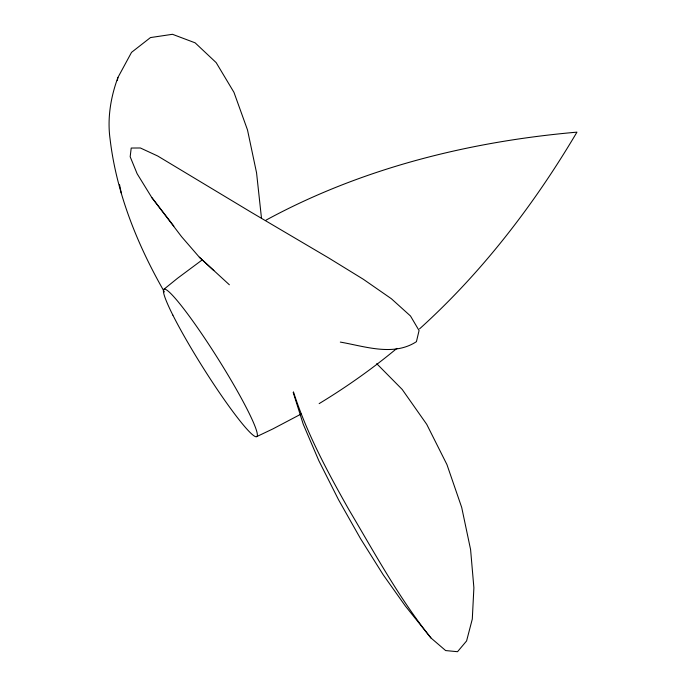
<?xml version="1.0" encoding="UTF-8"?>
<svg xmlns="http://www.w3.org/2000/svg" width="686" height="686" viewBox="0 0 686 686"><rect width="100%" height="100%" fill="white"/><g stroke="black" fill="none" stroke-linecap="round" stroke-linejoin="round"><path stroke-width="1.03" d="M117.315 80.605L117.932 77.467L131.532 52.359L150.466 37.576L172.478 34.3L195.124 42.832L216.176 62.632L233.96 92.344L247.5 129.946L256.564 172.846L261.469 218.019M117.932 77.467C110.695 97.112 107.17 118.386 110.103 139.249C116.517 193.332 137.466 244.971 164.4 291.953M419.549 328.877C482.181 272.308 534.077 204.642 576.952 132.149C469.13 141.548 361.608 168.181 266.091 220.103M396.885 348.377C372.412 368.708 346.353 387.11 319.153 403.617M163.851 289.338L177.537 278.267L202.464 259.728M301.197 414.001L272.779 428.964L256.881 436.519M340.316 342.091C364.978 346.361 393.541 356.643 416.419 341.671L419.069 330.549L410.494 315.997L391.38 298.736L363.306 279.253L328.62 257.919L251.153 212.24L157.651 155.979L140.364 147.979L131.206 148.047L130.177 156.76L137.131 173.73L151.82 197.585L181.601 236.721L199.326 257.19L213.886 270.61M293.171 392.366L303.229 424.171L318.836 460.692L338.481 499.657L360.484 538.57L383.242 574.842L405.306 605.944L430.98 637.98L445.643 650.568L457.536 651.7L466.591 640.947L472.294 619.081L473.889 587.791L470.587 549.555L461.695 507.417L446.955 464.619L426.735 424.351L402.193 389.434L376.725 363.674M199.326 257.19L229.364 284.776M151.82 197.585L173.85 226.131M430.98 637.98C399.046 598.218 374.693 553.148 348.754 509.424C327.454 471.685 306.736 433.303 293.454 391.886M119.544 184.671L121.251 192.972M172.855 315.106A87.071 8.704 57.8 0 0 253.597 435.55A87.071 8.704 57.8 0 0 204.634 338.121A87.071 8.704 57.8 0 0 172.855 315.106"/></g></svg>
